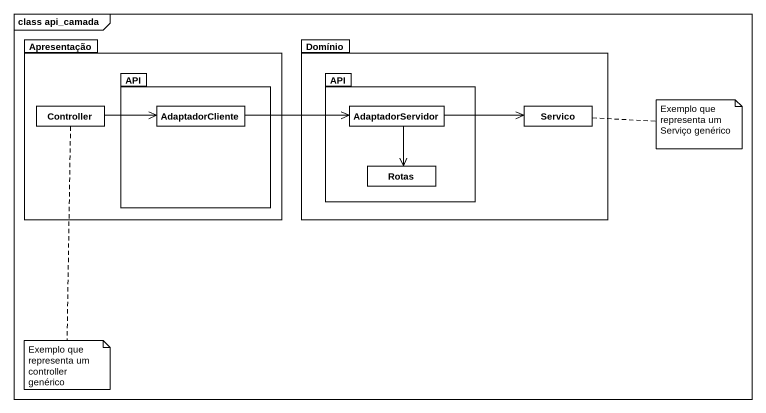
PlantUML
@startuml
mainframe class api_camada
hide circle
hide empty members
package Apresentação {
  package API {
    class AdaptadorCliente
  }
  class Controller
}
package Domínio {
  package "API" as API_2 {
    class AdaptadorServidor
    class Rotas
  }
  class Servico
}
Controller -right-> AdaptadorCliente
AdaptadorCliente -right-> AdaptadorServidor
AdaptadorServidor -right-> Servico
AdaptadorServidor --> Rotas
note right of Servico : Exemplo que representa um Serviço genérico
note bottom of Controller : Exemplo que representa um controller genérico
@enduml
